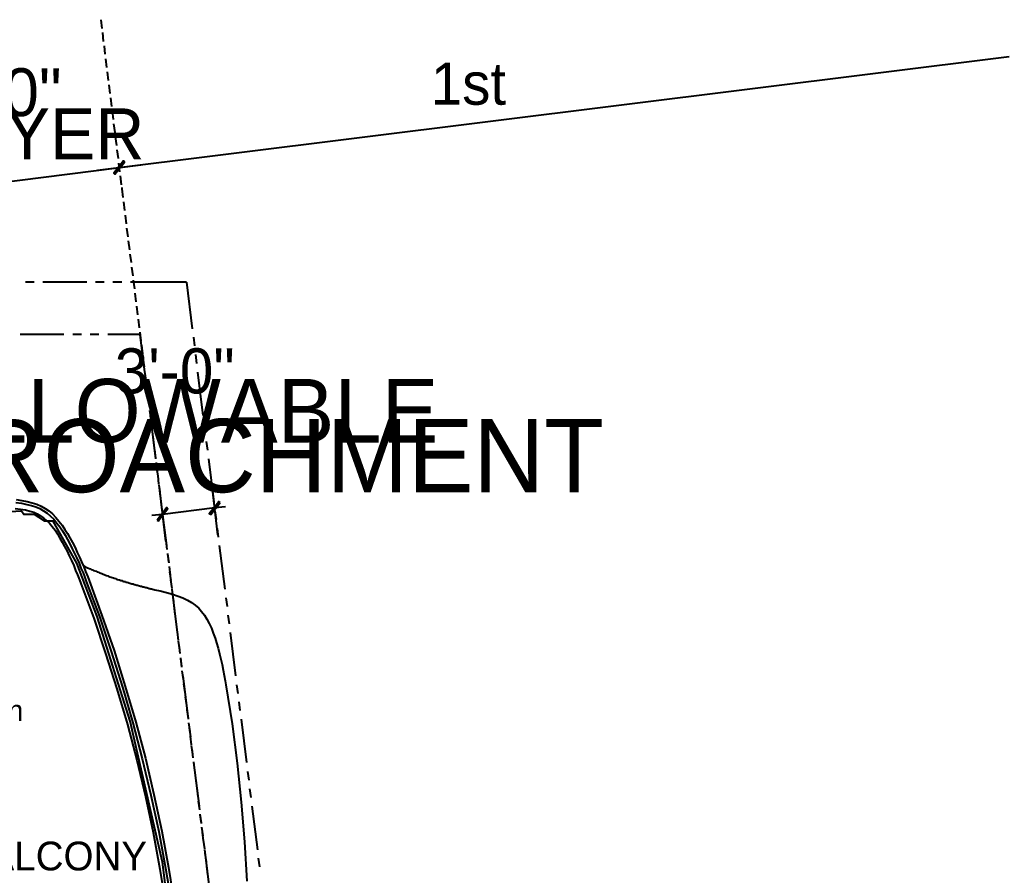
# Model space of a CAD drawing. Header units: feet. Extents: x -84 to 198, y -22 to 181.
# Drawn here: x 135.5 to 192, y 129.4 to 178.2 of the extents above; entities that cross this region are included whole.
import ezdxf
from ezdxf.enums import TextEntityAlignment as Align

# ---------------------------------------------------------------- set-up
doc = ezdxf.new("R2010")
doc.units = ezdxf.units.FT
for name, color, linetype in [('A-AREA-UNIDAD', 30, 'CONTINUOUS'), ('A-LINEA', 7, 'CONTINUOUS'), ('A-LINEA-FINA', 9, 'CONTINUOUS'), ('A-NOMBRE-ESPACIO', 2, 'CONTINUOUS'), ('A-TEXTO-PDF', 3, 'CONTINUOUS')]:
    doc.layers.add(name, color=color, linetype=linetype)

msp = doc.modelspace()

# ---------------------------------------------------------------- linework, layer by layer
at = {"layer": 'A-AREA-UNIDAD'}
msp.add_lwpolyline([(144.72, 121.3689), (143.6, 130.0978), (141.76, 138.1689), (139.872, 144.1422), (138.72, 147.1822), (137.36, 149.5822), (136.88, 149.5822), (136.288, 149.9733), (135.68, 149.9733), (135.552, 150.1689), (133.952, 150.0622)], dxfattribs=at)
at = {"layer": 'A-LINEA'}
for p, q in [((140.08, 178.2444), (140.1333, 177.7511)), ((140.1733, 177.5111), (140.2267, 177.0044)), ((140.2667, 176.7644), (140.32, 176.2711)), ((139.8933, 169.6444), (191.9867, 176.1511)), ((140.36, 176.0178), (140.4133, 175.5244)), ((140.4533, 175.2711), (140.5067, 174.7778)), ((140.5467, 174.5244), (140.6, 174.0311)), ((140.64, 173.7911), (140.6933, 173.2844)), ((140.7333, 173.0444), (140.7867, 172.5511)), ((140.8133, 172.2978), (140.88, 171.8044)), ((140.9067, 171.5511), (140.9733, 171.0578)), ((141, 170.8044), (141.0667, 170.3111)), ((125.0133, 167.7778), (142.3733, 169.9511)), ((141.0933, 170.0578), (141.16, 169.5644)), ((141.1867, 169.3244), (141.2533, 168.8178)), ((141.28, 168.6578), (141.2933, 168.5511)), ((141.28, 168.6578), (141.2933, 168.5511)), ((141.28, 168.5778), (141.3467, 168.0844)), ((141.3733, 167.8311), (141.44, 167.3378)), ((141.4667, 167.0844), (141.5333, 166.5911)), ((141.56, 166.3378), (141.6267, 165.8444)), ((141.6533, 165.6044), (141.72, 165.0978)), ((141.7467, 164.8578), (141.8133, 164.3644)), ((141.84, 164.1111), (141.9067, 163.6178)), ((136.28, 163.2578), (135.7733, 163.2578)), ((139.28, 163.2578), (136.7733, 163.2578)), ((140.28, 163.2578), (139.7733, 163.2578)), ((141.28, 163.2578), (140.7733, 163.2578)), ((144.9733, 163.2578), (141.7733, 163.2578)), ((141.9333, 163.3644), (142, 162.8711)), ((144.9733, 163.2578), (145.3067, 160.5911)), ((142.0267, 162.6178), (142.0933, 162.1244)), ((142.12, 161.8711), (142.1867, 161.3778)), ((142.2133, 161.1378), (142.28, 160.6311)), ((137.9733, 160.2578), (135.48, 160.2578)), ((138.9733, 160.2578), (138.48, 160.2578)), ((139.9733, 160.2578), (139.48, 160.2578)), ((142.32, 160.2578), (140.48, 160.2578)), ((142.3067, 160.3911), (142.3733, 159.8978)), ((142.32, 160.2578), (142.5867, 158.1111)), ((145.3733, 160.0978), (145.4267, 159.6044)), ((142.4, 159.6444), (142.4667, 159.1511)), ((142.4933, 158.8978), (142.56, 158.4044)), ((145.4933, 159.1111), (145.5467, 158.6044)), ((142.5867, 158.1511), (142.6533, 157.6578)), ((145.6133, 158.1111), (145.92, 155.6311)), ((142.6533, 157.6178), (142.72, 157.1244)), ((142.68, 157.4178), (142.7467, 156.9111)), ((142.7733, 156.6711), (142.84, 156.1778)), ((142.7733, 156.6311), (142.84, 156.1378)), ((142.8667, 155.9244), (142.9333, 155.4311)), ((142.9067, 155.6311), (143.2133, 153.1511)), ((142.96, 155.1778), (143.0133, 154.6844)), ((145.9867, 155.1378), (146.0533, 154.6444)), ((143.0533, 154.4311), (143.1067, 153.9378)), ((146.1067, 154.1378), (146.1733, 153.6444)), ((143.1467, 153.6844), (143.2, 153.1911)), ((143.24, 152.9511), (143.2933, 152.4444)), ((143.2667, 152.6578), (143.3333, 152.1644)), ((146.24, 153.1511), (146.5467, 150.6711)), ((143.3333, 152.2044), (143.3867, 151.7111)), ((143.4, 151.6711), (143.4533, 151.1644)), ((146.7733, 148.8178), (146.44, 151.5911)), ((143.4267, 151.4578), (143.48, 150.9644)), ((143.8, 148.4444), (143.4667, 151.2178)), ((143.52, 150.7111), (143.5733, 150.2178)), ((143.52, 150.6711), (143.8267, 148.1911)), ((143.6133, 149.9644), (143.6667, 149.4711)), ((146.6, 150.1778), (146.6667, 149.6844)), ((143.7067, 149.2311), (143.76, 148.7244)), ((146.7333, 149.1778), (146.7867, 148.6844)), ((143.8, 148.4844), (143.8533, 147.9778)), ((146.8533, 148.1911), (147.16, 145.7111)), ((143.8933, 147.7378), (143.9467, 147.2444)), ((143.8933, 147.6978), (143.96, 147.2044)), ((143.9867, 146.9911), (144.04, 146.4978)), ((144.0133, 146.6978), (144.08, 146.2044)), ((144.0667, 146.2444), (144.1333, 145.7511)), ((144.1467, 145.7111), (144.4533, 143.2311)), ((144.16, 145.4978), (144.2267, 145.0044)), ((144.2533, 144.7644), (144.32, 144.2578)), ((147.2267, 145.2178), (147.2933, 144.7111)), ((147.3467, 144.2178), (147.4133, 143.7244)), ((144.3467, 144.0178), (144.4133, 143.5244)), ((144.44, 143.2711), (144.5067, 142.7778)), ((147.48, 143.2311), (147.7867, 140.7511)), ((144.5067, 142.7378), (144.5733, 142.2444)), ((144.5333, 142.5244), (144.6, 142.0311)), ((144.6267, 141.7778), (144.6933, 141.2844)), ((144.64, 141.7378), (144.6933, 141.2444)), ((144.72, 141.0444), (144.7867, 140.5378)), ((144.76, 140.7511), (145.0667, 138.2711)), ((144.8133, 140.2978), (144.88, 139.7911)), ((147.84, 140.2444), (147.9067, 139.7511)), ((144.9067, 139.5511), (144.9733, 139.0578)), ((147.9733, 139.2578), (148.0267, 138.7644)), ((145, 138.8044), (145.0667, 138.3111)), ((145.0933, 138.0578), (145.16, 137.5644)), ((148.0933, 138.2711), (148.4, 135.7911)), ((145.1333, 137.7778), (145.2, 137.2711)), ((145.1867, 137.3111), (145.2533, 136.8178)), ((145.2533, 136.7778), (145.32, 136.2844)), ((145.28, 136.5778), (145.3467, 136.0711)), ((145.3733, 135.8311), (145.44, 135.3378)), ((145.3733, 135.7911), (145.6933, 133.3111)), ((148.4667, 135.2844), (148.5333, 134.7911)), ((145.4667, 135.0844), (145.5333, 134.5911)), ((145.56, 134.3378), (145.6267, 133.8444)), ((148.5867, 134.2978), (148.6533, 133.8044)), ((145.6533, 133.5911), (145.72, 133.0978)), ((148.7067, 133.3111), (149.0267, 130.8178)), ((145.7467, 132.8444), (145.8133, 132.3511)), ((145.7467, 132.8044), (145.8133, 132.3111)), ((145.84, 132.1111), (145.9067, 131.6044)), ((145.88, 131.8178), (145.9333, 131.3244)), ((145.9333, 131.3644), (146, 130.8711)), ((146, 130.8311), (146.3067, 128.3511)), ((146.0267, 130.6178), (146.0933, 130.1244)), ((149.08, 130.3244), (149.1467, 129.8311)), ((146.12, 129.8711), (146.1867, 129.3778))]:
    msp.add_line(p, q, dxfattribs=at)
for points in [[(135.2267, 150.6578), (135.5467, 150.6178), (135.8533, 150.5511), (136.12, 150.4844), (136.3733, 150.4044), (136.6, 150.3111), (136.8133, 150.1911), (137.0267, 150.0444), (137.2133, 149.8711), (137.4, 149.6978), (137.5733, 149.4844), (137.7333, 149.2711), (137.8933, 149.0311), (138.04, 148.7911), (138.1733, 148.5511), (138.32, 148.2978), (138.4533, 148.0178), (138.5867, 147.7378), (138.7067, 147.4711), (138.84, 147.1911), (138.9467, 146.9111), (139.0667, 146.6444), (139.1733, 146.3644), (139.2533, 146.1511), (140, 144.1511), (140.68, 142.1378), (141.32, 140.1111), (141.92, 138.0578), (142.4533, 136.0044), (142.9467, 133.9378), (143.4, 131.8578), (143.7867, 129.7644), (144.1333, 127.6578)], [(135.2533, 150.8311), (135.5733, 150.7778), (135.88, 150.7244), (136.16, 150.6444), (136.4267, 150.5644), (136.6667, 150.4578), (136.9067, 150.3244), (137.12, 150.1778), (137.32, 150.0044), (137.52, 149.8044), (137.6933, 149.5911), (137.8667, 149.3644), (138.0267, 149.1244), (138.1867, 148.8844), (138.32, 148.6311), (138.4667, 148.3778), (138.6133, 148.0844), (138.7333, 147.8044), (138.8667, 147.5378), (138.9867, 147.2578), (139.1067, 146.9778), (139.2133, 146.7111), (139.3333, 146.4178), (139.4133, 146.2044), (140.1467, 144.2044), (140.84, 142.1911), (141.48, 140.1511), (142.08, 138.1111), (142.6267, 136.0444), (143.12, 133.9644), (143.56, 131.8844), (143.9467, 129.7911), (144.2933, 127.6844)], [(147.2133, 150.4178), (146.6, 150.3511), (143.6133, 149.9778), (143, 149.9111)], [(135.1867, 150.3244), (135.4933, 150.2844), (135.7733, 150.2311), (136.0267, 150.1644), (136.2533, 150.0978), (136.4533, 150.0044), (136.64, 149.8978), (136.8133, 149.7778), (136.9867, 149.6311), (137.1467, 149.4711), (137.3067, 149.2844), (137.4667, 149.0711), (137.6133, 148.8578), (137.7467, 148.6178), (137.88, 148.3911), (138.0133, 148.1378), (138.16, 147.8711), (138.28, 147.6044), (138.4133, 147.3378), (138.5333, 147.0578), (138.64, 146.7778), (138.7467, 146.5244), (138.8667, 146.2444), (138.9467, 146.0311), (139.68, 144.0444), (140.36, 142.0311), (141, 140.0178), (141.6, 137.9778), (142.1333, 135.9244), (142.6267, 133.8578), (143.0667, 131.7911), (143.4533, 129.6978), (143.8, 127.6044)], [(139.08, 147.0444), (139.1067, 147.0311), (139.1733, 146.9911), (139.24, 146.9644), (139.32, 146.9244), (139.3867, 146.8978), (139.4667, 146.8711), (139.5333, 146.8311), (139.6, 146.8044), (139.6667, 146.7778), (139.7467, 146.7511), (139.8133, 146.7244), (139.88, 146.6978), (139.9467, 146.6711), (140.0133, 146.6444), (140.08, 146.6178), (140.1467, 146.5911), (140.2133, 146.5644), (140.28, 146.5378), (140.3467, 146.5111), (140.4133, 146.4844), (140.48, 146.4578), (140.5467, 146.4311), (140.6, 146.4178), (140.6667, 146.3911), (140.7333, 146.3644), (140.8, 146.3511), (140.8533, 146.3244), (140.92, 146.3111), (140.9867, 146.2844), (141.04, 146.2578), (141.1067, 146.2444), (141.16, 146.2311), (141.2267, 146.2044), (141.28, 146.1911), (141.3467, 146.1644), (141.4, 146.1511), (141.4667, 146.1378), (141.52, 146.1111), (141.5733, 146.0978), (141.64, 146.0844), (141.6933, 146.0578), (141.7467, 146.0444), (141.8, 146.0311), (141.8533, 146.0178), (141.92, 146.0044), (141.9733, 145.9778), (142.0267, 145.9644), (142.08, 145.9511), (142.1333, 145.9378), (142.1867, 145.9244), (142.24, 145.9111), (142.2933, 145.8978), (142.3467, 145.8844), (142.4, 145.8711), (142.4533, 145.8578), (142.4933, 145.8444), (142.5467, 145.8311), (142.6, 145.8178), (142.6533, 145.8044), (142.7067, 145.7911), (142.7467, 145.7778), (142.8, 145.7644), (142.8533, 145.7511), (142.8933, 145.7378), (142.9467, 145.7244), (142.9867, 145.7244), (143.1733, 145.6711), (143.48, 145.6044), (143.84, 145.5111), (144.1733, 145.4178), (144.4933, 145.3111), (144.7733, 145.2044), (145.0267, 145.0844), (145.2667, 144.9511), (145.48, 144.7911), (145.68, 144.6178), (145.84, 144.4311), (146, 144.2178), (146.1333, 143.9911), (146.28, 143.7378), (146.4, 143.4711), (146.5067, 143.1911), (146.6133, 142.9111), (146.6933, 142.6311), (146.7867, 142.3378), (146.8667, 142.0178), (146.9467, 141.6978), (147.0133, 141.3911), (147.08, 141.0844), (147.1333, 140.7778), (147.1867, 140.4711), (147.2267, 140.2311), (147.5867, 138.0044), (147.8667, 135.7644), (148.1067, 133.5244), (148.2933, 131.2711), (148.4267, 129.0178)]]:
    msp.add_lwpolyline(points, dxfattribs=at)
at = {"layer": 'A-LINEA-FINA'}
for points in [[(141.3733, 170.1778), (140.8933, 169.4178), (140.8267, 169.4711), (141.3733, 170.1778), (141.3733, 170.1778)], [(140.8267, 169.4711), (140.8933, 169.4178), (141.3733, 170.1778), (140.8267, 169.4711)], [(141.44, 170.1111), (141.3733, 170.1778), (140.8933, 169.4178), (141.44, 170.1111)], [(140.8933, 169.4178), (141.3733, 170.1778), (141.44, 170.1111), (140.8933, 169.4178), (140.8933, 169.4178)], [(146.8267, 150.7244), (146.36, 149.9644), (146.28, 150.0311), (146.8267, 150.7244), (146.8267, 150.7244)], [(146.9067, 150.6578), (146.8267, 150.7244), (146.36, 149.9644), (146.9067, 150.6578)], [(143.3067, 149.6578), (143.3867, 149.6044), (143.8533, 150.3644), (143.3067, 149.6578)], [(143.3867, 149.6044), (143.8533, 150.3644), (143.92, 150.2978), (143.3867, 149.6044), (143.3867, 149.6044)]]:
    msp.add_lwpolyline(points, dxfattribs=at)

# ---------------------------------------------------------------- texts
at = {"layer": 'A-NOMBRE-ESPACIO'}
msp.add_text('Balcón', height=1.2, dxfattribs=at).set_placement((133.2, 138.1689), align=Align.CENTER)
at = {"layer": 'A-TEXTO-PDF'}
for s, height, p in [('15\'-0"', 2.736, (133.1857, 172.7394)), ('1st', 2.41, (161.0882, 173.389)), ('LAYER', 2.905, (136.2028, 170.2737)), ('3\'-0"', 2.576, (144.3072, 156.8929)), ('ALLOWABLE', 3.633, (144.6541, 154.0865)), ('ENCROACHMENT', 4.186, (144.8906, 151.2455)), ('BALCONY', 1.646, (137.4631, 129.6318))]:
    msp.add_text(s, height=height, dxfattribs=at).set_placement(p, align=Align.CENTER)

doc.saveas('drawing.dxf')
